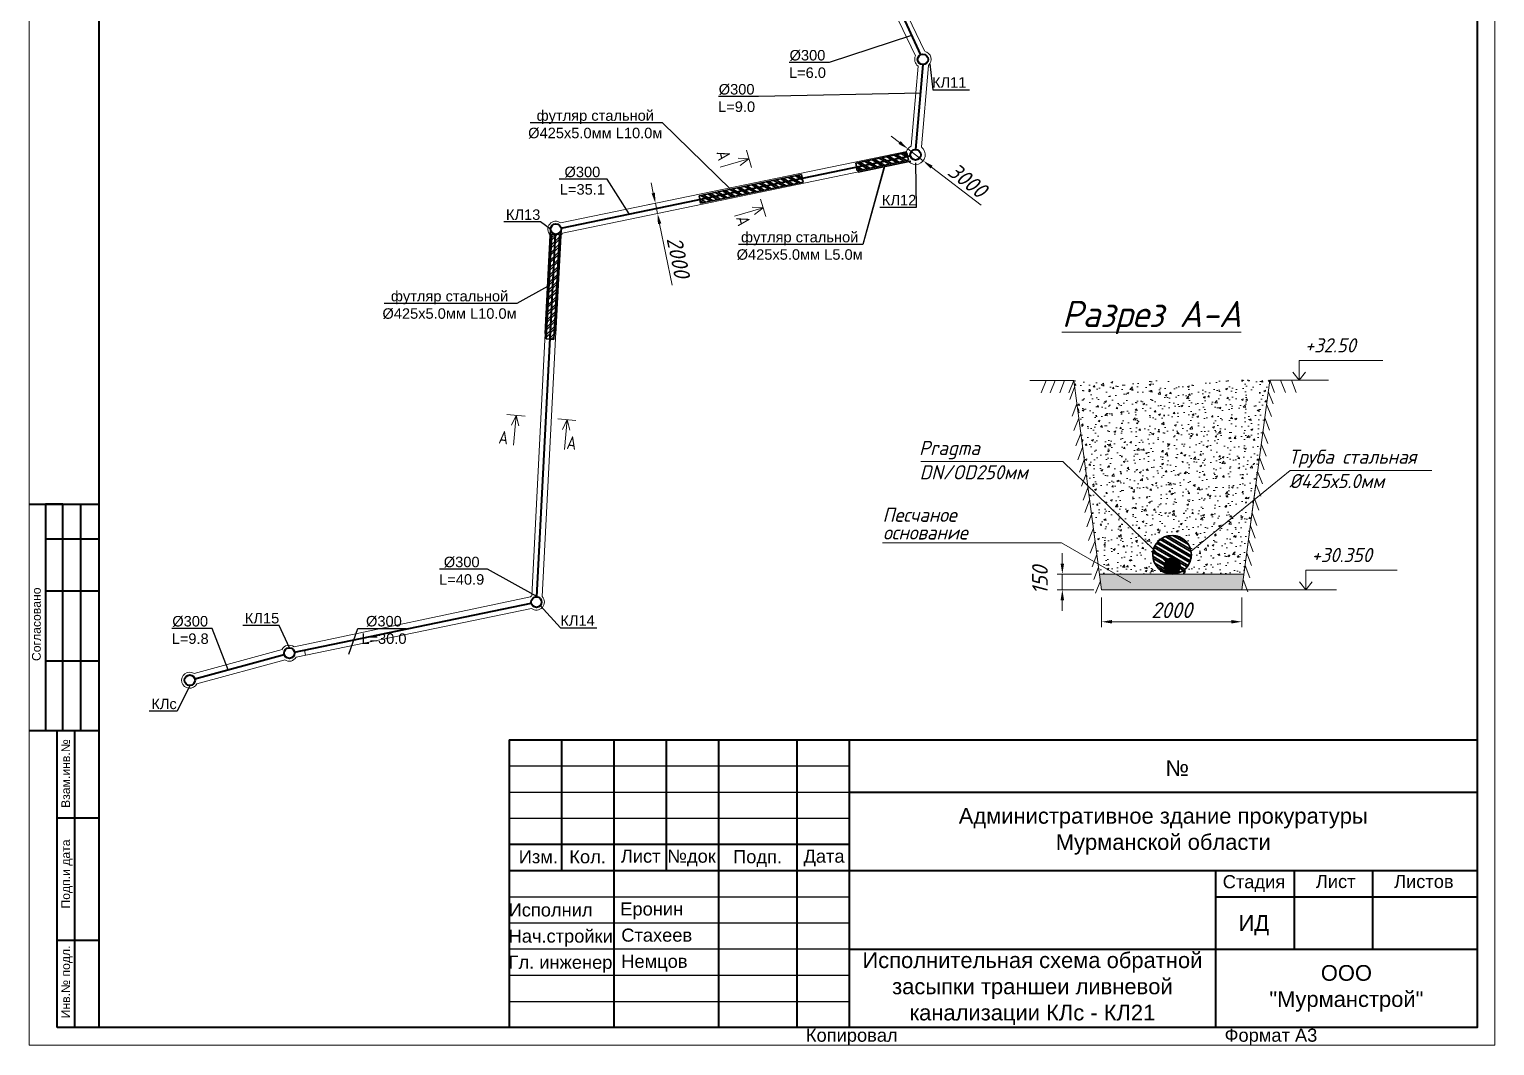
# Model space of a CAD drawing. Header units: millimetres. Extents: x 946 to 259010, y 548 to 42559.
# Drawn here: x 123486 to 151486, y 548 to 19959 of the extents above; entities that cross this region are included whole.
import ezdxf
from ezdxf import colors
from ezdxf.entities.mleader import LeaderData, LeaderLine
from ezdxf.math import Vec2, Vec3

# ---------------------------------------------------------------- set-up
doc = ezdxf.new("R2010")
doc.units = ezdxf.units.MM
doc.linetypes.add('2-Columns and grid$0$084_(М5) Неукрепленный откос', pattern=[0])
doc.layers.add('.', color=7, linetype='Continuous', lineweight=0, true_color=0xffffff)
for name, color, linetype, lineweight in [('00-рамка', 7, 'Continuous', 40), ('19-канальяК2', 54, 'Continuous', 40), ('Канализация К1', 14, 'Continuous', 40), ('РАЗМЕРЫ', 23, 'Continuous', 13), ('Размеры КР', 23, 'Continuous', 13)]:
    doc.layers.add(name, color=color, linetype=linetype, lineweight=lineweight)
doc.styles.add('2_0-Ариел', font='arial.ttf', dxfattribs={"height": 2})
doc.styles.add('2_5-Ариел', font='arial.ttf', dxfattribs={"height": 2.5})
doc.styles.add('3_0-Ариел', font='arial.ttf', dxfattribs={"height": 3})
doc.styles.add('GOST 2.304', font='CS_Gost2304.shx')
doc.styles.get("Standard").update_dxf_attribs({"font": 'arial.ttf'})
doc.styles.add('Ариель-2_5', font='arial.ttf')
doc.styles.add('ГОСТ', font='GOST Common Italic.ttf', dxfattribs={"height": 300})
doc.styles.add('ГП-ариель', font='arial.ttf')
doc.linetypes.add('Земля1', pattern='A,24,[3,ltsnew.shx,S=6,R=0,X=-6,Y=-6],3,[3,ltsnew.shx,S=6,R=0,X=-6,Y=-6],3,[3,ltsnew.shx,S=6,R=0,X=-6,Y=-6],0', length=30)
doc.linetypes.add('Земля2', pattern='A,24,[4,ltsnew.shx,S=6,R=0,X=-6,Y=0],3,[4,ltsnew.shx,S=6,R=0,X=-6,Y=0],3,[4,ltsnew.shx,S=6,R=0,X=-6,Y=0],0', length=30)
doc.linetypes.add('Каналья-К2', pattern='A,20,-4,["К2",Standard,S=2,R=0,X=-2,Y=-1],-2.3', length=26.3)
doc.dimstyles.new('М 50', dxfattribs={"dimscale": 0, "dimtxt": 300, "dimasz": 200, "dimexe": 100, "dimexo": 150, "dimgap": 70, "dimtad": 1, "dimdec": 0, "dimlfac": 0.5, "dimdsep": 46, "dimtxsty": 'ГОСТ', "dimcen": 100, "dimdle": 150, "dimclrd": 256, "dimclre": 256, "dimclrt": 256, "dimazin": 3, "dimtfac": 1, "dimtdec": 0, "dimtmove": 1, "dimatfit": 3, "dimfxl": 100, "dimtolj": 1, "dimlwd": -1, "dimlwe": -1, "dimarcsym": 0})
pattern_1 = [(50, (-570735.4, -524742.94), (364.36934, -31.87817), [38.1, -419.1]), (355, (-570735.4, -524742.94), (-70.48684, 382.11369), [30.48, -335.28117]), (100.451445, (-570705.02, -524745.6), (293.8825, 350.2355), [32.38002, -356.18049]), (46.1842, (-570735.4, -524641.34), (542.15808, -84.08466), [57.15, -628.65]), (96.63556, (-570690.2, -524648.35), (474.80827, 494.85225), [48.57005, -534.2712]), (351.18415, (-570735.4, -524641.34), (474.80827, 494.85225), [45.71993, -502.91946]), (21, (-570684.6, -524666.74), (303.22878, -204.5304), [38.1, -419.1]), (326, (-570684.6, -524666.74), (123.60406, 368.37593), [30.48, -335.28]), (71.451445, (-570659.32, -524683.8), (426.83284, 163.84554), [32.38002, -356.17988]), (37.5, (-570735.39, -524742.94), (6.177207, 169.110078), [0, -331.216, 0, -340.36, 0, -336.55]), (7.5, (-570735.39, -524742.94), (133.639325, 200.36115), [0, -194.056, 0, -323.596, 0, -128.27]), (327.5, (-570848.67, -524742.94), (271.18119, -11.457488), [0, -127, 0, -396.24, 0, -525.78]), (317.5, (-570899.47, -524742.94), (296.25836, 50.85298), [0, -165.1, 0, -263.144, 0, -373.38])]

# ---------------------------------------------------------------- blocks, each defined once
blk = doc.blocks.new('_None')
blk = doc.blocks.new('*D133')
at = {"layer": 'Defpoints', "color": 0, "transparency": 16777216}
for p in [(143974, 9256), (146654, 9256), (146654, 8644)]:
    blk.add_point(p, dxfattribs=at)
at = {"layer": 'Размеры КР', "transparency": 16777216}
for p, q in [((143974, 9106), (143974, 8544)), ((146654, 9106), (146654, 8544)), ((144174, 8644), (146454, 8644))]:
    blk.add_line(p, q, dxfattribs=at)
for points in [[(144174, 8678), (144174, 8611), (143974, 8644)], [(146454, 8678), (146454, 8611), (146654, 8644)]]:
    blk.add_solid(points, dxfattribs=at)
at = {"layer": 'Размеры КР', "lineweight": 13, "transparency": 16777216, "insert": (145314, 8864), "char_height": 300, "attachment_point": 5, "style": 'ГОСТ'}
blk.add_mtext('\\A1;2000', dxfattribs=at)
blk = doc.blocks.new('*D132')
at = {"layer": 'Defpoints', "color": 0, "transparency": 16777216}
for p in [(143224, 9556), (143934, 9556), (143974, 9256)]:
    blk.add_point(p, dxfattribs=at)
at = {"layer": 'Размеры КР', "transparency": 16777216}
for p, q in [((143224, 9756), (143224, 9956)), ((143784, 9556), (143124, 9556)), ((143224, 9256), (143224, 9556)), ((143824, 9256), (143124, 9256)), ((143224, 9056), (143224, 8856))]:
    blk.add_line(p, q, dxfattribs=at)
for points in [[(143191, 9756), (143258, 9756), (143224, 9556)], [(143191, 9056), (143258, 9056), (143224, 9256)]]:
    blk.add_solid(points, dxfattribs=at)
at = {"layer": 'Размеры КР', "lineweight": 13, "transparency": 16777216, "insert": (142797, 9438), "char_height": 300, "attachment_point": 5, "rotation": 90, "style": 'ГОСТ'}
blk.add_mtext('\\A1;150', dxfattribs=at)
blk = doc.blocks.new('*D18')
at = {"layer": 'Defpoints', "color": 0, "transparency": 16777216}
for p in [(135473, 16642), (135489, 16442), (135514, 16447)]:
    blk.add_point(p, dxfattribs=at)
at = {"layer": 'Размеры КР', "transparency": 16777216}
for p, q in [((135408, 16833), (135368, 17029)), ((135326, 16612), (135351, 16617)), ((135449, 16637), (135489, 16442)), ((135367, 16417), (135391, 16422)), ((135529, 16246), (135771, 15076))]:
    blk.add_line(p, q, dxfattribs=at)
for points in [[(135441, 16839), (135376, 16826), (135449, 16637)], [(135562, 16253), (135497, 16239), (135489, 16442)]]:
    blk.add_solid(points, dxfattribs=at)
at = {"layer": 'Размеры КР', "lineweight": 13, "transparency": 16777216, "insert": (135886, 15607), "char_height": 300, "attachment_point": 5, "rotation": 281.6545, "style": 'ГОСТ'}
blk.add_mtext('\\A1;2000', dxfattribs=at)
blk = doc.blocks.new('*D19')
at = {"layer": 'Defpoints', "color": 0, "transparency": 16777216}
for p in [(140272, 17676), (140566, 17450)]:
    blk.add_point(p, dxfattribs=at)
at = {"layer": 'Размеры КР', "transparency": 16777216}
for p, q in [((140114, 17798), (139955, 17920)), ((140272, 17676), (140566, 17450)), ((141672, 16600), (140725, 17328))]:
    blk.add_line(p, q, dxfattribs=at)
for points in [[(140134, 17824), (140093, 17771), (140272, 17676)], [(140745, 17354), (140705, 17301), (140566, 17450)]]:
    blk.add_solid(points, dxfattribs=at)
at = {"layer": 'Размеры КР', "lineweight": 13, "transparency": 16777216, "insert": (141412, 17077), "char_height": 300, "attachment_point": 5, "rotation": 322.4508, "style": 'ГОСТ'}
blk.add_mtext('\\A1;3000', dxfattribs=at)

msp = doc.modelspace()

# ---------------------------------------------------------------- hatches: boundary and pattern name
at = {"layer": '.', "linetype": 'Continuous', "lineweight": 15}
h = msp.add_hatch(dxfattribs=at)
h.set_pattern_fill('AR-CONC', color=0, scale=2)
h.set_pattern_definition(pattern_1)
h.paths.add_polyline_path([(143908.4, 9749.6), (143934.2, 9556.1), (144244.3, 9556.1)], flags=17)
h.paths.add_polyline_path([(144966.1, 10027.3), (143709.2, 11244.1), (143908.4, 9749.6), (144244.3, 9556.1), (145320.9, 9556.1, -0.4142136), (144951.8, 9925.3, -0.070088)])
h.paths.add_polyline_path([(147188.4, 13260.8), (143441.6, 13250.8), (143908.4, 9749.6), (144244.3, 9556.1), (145320.9, 9556.1), (146694.5, 9556.1)])
h.paths.add_polyline_path([(144951.8, 9925.3, -1), (145690.1, 9925.3, -1)])
h.paths.add_polyline_path([(145474.8, 9707, -1), (145174.8, 9707, -1)], flags=16)
h = msp.add_hatch(dxfattribs=at)
h.set_pattern_fill('AR-CONC', color=0, scale=2)
h.set_pattern_definition(pattern_1)
h.paths.add_polyline_path([(143709.2, 11244.1), (143908.4, 9749.6), (144244.3, 9556.1), (145320.9, 9556.1, -0.4987819), (144966.1, 10027.3)])
h = msp.add_hatch(dxfattribs=at)
h.set_pattern_fill('AR-SAND', color=0)
h.set_pattern_definition([(37.5, (-471426.46, -524742.94), (-1.6000313, 48.9413237), [0, -38.608, 0, -43.18, 0, -41.275]), (7.5, (-471426.46, -524742.94), (44.9523283, 71.68251), [0, -20.828, 0, -34.798, 0, -13.335]), (327.5, (-471457.7, -524742.94), (79.099237, 0.1437185), [0, -12.7, 0, -45.72, 0, -59.69]), (317.5, (-471457.7, -524742.94), (76.355645, 22.2929323), [0, -6.35, 0, -29.972, 0, -34.29])])
h.paths.add_polyline_path([(146694.5, 9556.1), (143934.2, 9556.1), (143974.2, 9256.1), (146653.2, 9256.1)])
at = {"layer": '19-канальяК2', "lineweight": 30, "ltscale": 1.5}
h = msp.add_hatch(dxfattribs=at)
h.set_pattern_fill('ANSI32', color=256, scale=10, angle=-75.25607)
h.set_pattern_definition([(329.743932, (-546219.77, 504777), (47.993185, 82.27525), []), (329.743932, (-546208.35, 504733.57), (47.993185, 82.27525), [])])
h.paths.add_polyline_path([(140282.5, 17459.5), (140254.4, 17603.9), (139280.2, 17401.2), (139306.4, 17256.3)])
h = msp.add_hatch(dxfattribs=at)
h.set_pattern_fill('ANSI32', color=256, scale=10, angle=-75.38748)
h.set_pattern_definition([(329.612524, (-548098.07, 505727.87), (48.181757, 82.164961), []), (329.612524, (-548086.74, 505684.42), (48.181757, 82.164961), [])])
h.paths.add_polyline_path([(138272.2, 17040.3), (138241.2, 17184.2), (136282.3, 16781.1), (136308.2, 16636.2)])
h = msp.add_hatch(dxfattribs=at)
h.set_pattern_fill('ANSI32', color=256, scale=10)
h.set_pattern_definition([(45, (-512423.58, -524842.17), (-67.351921, 67.351921), []), (45, (-512378.68, -524842.17), (-67.351921, 67.351921), [])])
h.paths.add_polyline_path([(133615, 16040.3), (133467.9, 16046.6), (133363.8, 14049.3), (133510.6, 14037.8)])
h = msp.add_hatch(dxfattribs=at)
h.set_pattern_fill('ANSI32', color=256, scale=10, angle=-75.38748)
h.set_pattern_definition([(329.612524, (-512416.79, -524742.94), (48.181757, 82.164961), []), (329.612524, (-512405.46, -524786.39), (48.181757, 82.164961), [])])
h.paths.add_polyline_path([(144966.1, 10027.3), (145204.4, 9796.6, -0.7222631), (145474.8, 9707, -0.410665), (145327.5, 9556.2, 0.4090081), (145690.1, 9925.3, 0.8690052)])
h.paths.add_polyline_path([(144966.1, 10027.3, 0.070088), (144951.8, 9925.3, 0.4187388), (145327.5, 9557.1, -0.4194382), (145174.8, 9707, -0.1612628), (145204.4, 9796.6)])
at = {"layer": '19-канальяК2', "lineweight": 30}
h = msp.add_hatch(color=256, dxfattribs=at)
h.dxf.hatch_style = 1
h.paths.add_polyline_path([(145474.8, 9707, 1), (145174.8, 9707, 1)])

# ---------------------------------------------------------------- linework, layer by layer
at = {"color": 250, "linetype": 'Continuous', "lineweight": 5, "ltscale": 10}
for p, q in [((147750.4, 13260.8), (147750.4, 13633.2)), ((149346.2, 13633.2), (147750.4, 13633.2)), ((147750.4, 13260.8), (147750.4, 13633.2)), ((147628, 13410.4), (147750.4, 13260.8)), ((147872.9, 13410.4), (147750.4, 13260.8)), ((147876.6, 9256.1), (147876.6, 9628.6)), ((149622.4, 9628.6), (147876.6, 9628.6)), ((147876.6, 9256.1), (147876.6, 9628.6)), ((143974.2, 9256.1), (148465.1, 9256.1)), ((147754.1, 9405.7), (147876.6, 9256.1)), ((147999, 9405.7), (147876.6, 9256.1))]:
    msp.add_line(p, q, dxfattribs=at)
at = {"color": 250, "linetype": 'Земля2', "lineweight": 5, "ltscale": 0.2}
msp.add_line((143704.2, 11281.1), (143974.2, 9256.1), dxfattribs=at)
at = {"color": 250, "linetype": 'Земля1', "lineweight": 5, "ltscale": 0.2}
for p, q in [((146654.5, 9256.1), (146924.5, 11281.1)), ((143974.2, 9256.1), (145493.4, 9256.1)), ((143974.2, 9256.1), (145493.4, 9256.1))]:
    msp.add_line(p, q, dxfattribs=at)
at = {"layer": '00-рамка', "lineweight": 40}
for p, q in [((123485.7, 10892.3), (124819, 10892.3)), ((123795.5, 10892.3), (123795.5, 6559)), ((124128.8, 10892.3), (123795.5, 10892.3)), ((124128.8, 6559), (124128.8, 10892.3)), ((124462.2, 10892.3), (124462.2, 6559)), ((123795.5, 10225.7), (124819, 10225.7)), ((124819, 9225.7), (123795.5, 9225.7)), ((124819, 7892.3), (123795.5, 7892.3)), ((124019, 6559), (123485.7, 6559)), ((124819, 6559), (124019, 6559)), ((124019, 892.3), (124019, 6559)), ((124352.4, 892.3), (124352.4, 6559)), ((132652.4, 6392.3), (132652.4, 892.3)), ((132652.4, 6392.3), (151152.4, 6392.3)), ((133652.4, 6392.3), (133652.4, 3892.3)), ((134652.4, 6392.3), (134652.4, 892.3)), ((135652.4, 6392.3), (135652.4, 3892.3)), ((136652.4, 6392.3), (136652.4, 892.3)), ((138152.4, 6392.3), (138152.4, 892.3)), ((139152.4, 6392.3), (139152.4, 892.3)), ((139152.4, 5392.3), (151152.4, 5392.3)), ((124819, 4892.3), (124019, 4892.3)), ((139152.4, 4392.3), (132652.4, 4392.3)), ((132652.4, 3892.3), (139152.4, 3892.3)), ((139152.4, 3892.3), (151152.4, 3892.3)), ((146152.4, 3892.3), (146152.4, 892.3)), ((147652.4, 3892.3), (147652.4, 2392.3)), ((149152.4, 3892.3), (149152.4, 2392.3)), ((146152.4, 3392.3), (151152.4, 3392.3)), ((124819, 2559), (124019, 2559)), ((139152.4, 2392.3), (151152.4, 2392.3)), ((124819, 892.3), (124019, 892.3))]:
    msp.add_line(p, q, dxfattribs=at)
at = {"layer": '00-рамка', "lineweight": 25}
for p, q in [((132652.4, 5892.3), (139152.4, 5892.3)), ((132652.4, 5392.3), (139152.4, 5392.3)), ((132652.4, 4892.3), (139152.4, 4892.3)), ((132652.4, 3392.3), (139152.4, 3392.3)), ((132652.4, 2892.3), (139152.4, 2892.3)), ((132652.4, 2892.3), (136652.4, 2892.3)), ((139152.4, 2392.3), (132652.4, 2392.3)), ((132652.4, 1892.3), (139152.4, 1892.3)), ((132652.4, 1392.3), (139152.4, 1392.3))]:
    msp.add_line(p, q, dxfattribs=at)
at = {"layer": '00-рамка', "lineweight": 15}
msp.add_lwpolyline([(123485.7, 40159), (151485.7, 40159), (151485.7, 559), (123485.7, 559)], close=True, dxfattribs=at)
at = {"layer": '00-рамка', "lineweight": 40}
msp.add_lwpolyline([(124819, 39825.7), (151152.4, 39825.7), (151152.4, 892.3), (124819, 892.3)], close=True, dxfattribs=at)
at = {"layer": '19-канальяК2', "linetype": 'Каналья-К2', "ltscale": 1.5}
for p, q in [((140099.8, 20370.6), (140516.4, 19475)), ((140427.8, 17662.5), (140567, 19285.3)), ((133644.6, 16163.6), (140321.3, 17542.6)), ((133180.4, 9119.7), (133541.5, 16043.5)), ((128552.2, 8065.5), (133077.3, 8999.6)), ((126649, 7554.8), (128357.8, 8019.1))]:
    msp.add_line(p, q, dxfattribs=at)
at = {"layer": '19-канальяК2', "lineweight": 30}
for p, q in [((139306.4, 17256.3), (139276.4, 17400.4)), ((140282.5, 17459.5), (140252.5, 17603.6))]:
    msp.add_line(p, q, dxfattribs=at)
at = {"layer": '19-канальяК2', "lineweight": 30, "ltscale": 1.5}
for p, q in [((139280.2, 17401.2), (140254.4, 17603.9)), ((139306.4, 17256.3), (140282.5, 17459.5)), ((136282.3, 16781.1), (138241.2, 17184.2)), ((138241.2, 17184.2), (138272.2, 17040.3)), ((136308.2, 16636.2), (138272.2, 17040.3)), ((136282.3, 16781.1), (136308.2, 16636.2)), ((133342.7, 14151.3), (133446.8, 16148.5)), ((133363.8, 14049.3), (133467.9, 16046.6)), ((133467.9, 16046.6), (133615, 16040.3)), ((133510.6, 14037.8), (133615, 16040.3)), ((133542.1, 14135.6), (133646.5, 16138.1)), ((133363.8, 14049.3), (133510.6, 14037.8))]:
    msp.add_line(p, q, dxfattribs=at)
at = {"layer": '19-канальяК2', "linetype": 'Каналья-К2', "lineweight": 30, "ltscale": 1.5}
msp.add_line((139320.2, 17232.1), (140327.2, 17439.9), dxfattribs=at)
at = {"layer": '19-канальяК2', "linetype": 'Continuous'}
for centre in [(140560.1, 19385.1), (140419.2, 17562.9), (133546.7, 16143.3), (133175.2, 9019.8), (128454.3, 8045.3), (126552.5, 7528.6)]:
    msp.add_circle(centre, 100, dxfattribs=at)
at = {"layer": '19-канальяК2', "lineweight": 30, "ltscale": 1.5}
msp.add_circle((145320.9, 9925.3), 369.1, dxfattribs=at)
at = {"layer": '19-канальяК2', "lineweight": 30}
msp.add_circle((145324.8, 9707), 150, dxfattribs=at)
at = {"layer": 'Канализация К1', "color": 18, "linetype": 'Continuous', "lineweight": 15, "true_color": 0x000000}
for p, q in [((137186.4, 17653.1), (137283.4, 17318.1)), ((136687, 17324.6), (137235.6, 17483.4)), ((137235.6, 17483.4), (137027.7, 17496.8)), ((137235.6, 17483.4), (137067, 17361)), ((136960.2, 16388.8), (137508.8, 16547.6)), ((137508.8, 16547.6), (137300.9, 16561)), ((137508.8, 16547.6), (137340.2, 16425.2)), ((137459.7, 16717.3), (137556.6, 16382.3)), ((132612.4, 12602.1), (132959.8, 12571.8)), ((132788.4, 12586.8), (132700.9, 12397.7)), ((132738.8, 12017.9), (132788.4, 12586.8)), ((132788.4, 12586.8), (132841.8, 12385.4)), ((133583.8, 12519.7), (133931.2, 12489.4)), ((133759.8, 12504.3), (133672.3, 12315.3)), ((133710.2, 11935.4), (133759.8, 12504.3)), ((133759.8, 12504.3), (133813.2, 12303))]:
    msp.add_line(p, q, dxfattribs=at)
at = {"layer": 'Канализация К1', "color": 0, "linetype": 'Continuous', "lineweight": 15}
for p, q in [((128761.9, 8006.8), (128741.6, 8104.7)), ((126751.5, 7582.7), (126751.5, 7582.7))]:
    msp.add_line(p, q, dxfattribs=at)
at = {"layer": 'Размеры КР', "color": 0, "linetype": '2-Columns and grid$0$084_(М5) Неукрепленный откос', "lineweight": 13, "ltscale": 100}
for p, q in [((140417.6, 19451.9), (140008.5, 20302.8)), ((140196.6, 20370.6), (140593.1, 19546.1)), ((140333.6, 17727.5), (140467.1, 19258.1)), ((140668.1, 19270.6), (140532.2, 17712.1)), ((133636.8, 16263.2), (140244.7, 17625.7)), ((140287.9, 17431.8), (133676.4, 16068.1)), ((133084.8, 9142.4), (133440.8, 16033)), ((133640.7, 16025.8), (133283.4, 9127)), ((128544.5, 8165.2), (133062.9, 9122.6)), ((133080.7, 8900.5), (128584.1, 7970)), ((126634.2, 7654.4), (128320.2, 8112.5)), ((128372.6, 7919.5), (126686.6, 7461.4))]:
    msp.add_line(p, q, dxfattribs=at)
at = {"layer": 'Размеры КР', "color": 250, "linetype": 'Земля2', "lineweight": 13, "ltscale": 0.1}
for p, q in [((143441.6, 13250.8), (142602.4, 13250.8)), ((143960.9, 9356.2), (143441.6, 13250.9))]:
    msp.add_line(p, q, dxfattribs=at)
at = {"layer": 'Размеры КР', "color": 250, "lineweight": 13}
for p, q in [((142912.8, 13250.8), (142821.6, 13015.5)), ((143085.5, 13250.8), (142994.3, 13015.5)), ((143265.1, 13250.8), (143173.8, 13015.5)), ((143441.6, 13250.8), (143350.4, 13015.5)), ((146667.8, 9356.2), (147188.4, 13260.8)), ((147279.6, 13025.5), (147188.4, 13260.8)), ((147279.6, 13025.5), (147188.4, 13260.8)), ((147485.7, 13025.5), (147394.5, 13260.8)), ((147694.7, 13025.5), (147603.5, 13260.8)), ((143458.8, 13121.8), (143367.6, 12886.4)), ((147250.2, 12805), (147159, 13040.4)), ((143500.7, 12807.9), (143409.5, 12572.5)), ((147218.2, 12564.9), (147127, 12800.2)), ((143537.5, 12531.9), (143446.3, 12296.5)), ((147183.1, 12301.7), (147091.9, 12537.1)), ((143576.6, 12238.7), (143485.3, 12003.3)), ((147117.5, 11809.8), (147026.3, 12045.2)), ((147149.6, 12049.9), (147058.3, 12285.3)), ((143611.7, 11975.5), (143520.4, 11740.1)), ((147082.4, 11546.6), (146991.2, 11782)), ((143643.7, 11735.3), (143552.5, 11499.9)), ((147047.1, 11281.8), (146955.9, 11517.1)), ((147579.9, 11536.1), (150287, 11536.1)), ((143679.3, 11468.5), (143588, 11233.1)), ((143714.4, 11205.3), (143623.1, 10969.9)), ((147015.1, 11041.6), (146923.9, 11277)), ((143746.4, 10965.1), (143655.2, 10729.7)), ((146980, 10778.4), (146888.8, 11013.8)), ((143782.4, 10695), (143691.2, 10459.6)), ((146940.6, 10482.8), (146849.4, 10718.2)), ((143817.5, 10431.8), (143726.3, 10196.4)), ((146908.6, 10242.6), (146817.4, 10478)), ((143849.5, 10191.6), (143758.3, 9956.2)), ((146873.5, 9979.4), (146782.3, 10214.8)), ((143884.6, 9928.4), (143793.4, 9693)), ((146839, 9720.9), (146747.8, 9956.2)), ((143916.6, 9688.2), (143825.4, 9452.9)), ((143934.2, 9556.1), (146694.5, 9556.1)), ((146807, 9480.7), (146715.8, 9716.1)), ((143951.7, 9425.1), (143860.5, 9189.7)), ((146771.9, 9217.5), (146680.7, 9452.9)), ((146771.9, 9217.5), (146680.7, 9452.9))]:
    msp.add_line(p, q, dxfattribs=at)
at = {"layer": 'Размеры КР', "color": 1, "lineweight": 13}
msp.add_line((143441.6, 13250.9), (143441.6, 13250.9), dxfattribs=at)
at = {"layer": 'Размеры КР', "color": 250, "linetype": 'Земля1', "lineweight": 13, "ltscale": 100}
msp.add_line((148312.5, 13260.8), (147188.4, 13260.8), dxfattribs=at)
at = {"layer": 'Размеры КР', "color": 0, "linetype": '2-Columns and grid$0$084_(М5) Неукрепленный откос', "lineweight": 13, "ltscale": 100}
for points in [[(140467.1, 19258.1, -0.358518), (140417.6, 19451.9)], [(140596.9, 19538.1, -0.5957803), (140668.1, 19270.6, -0.5957803)], [(140244.7, 17625.7, -0.1886201), (140333.6, 17727.5)], [(140244.7, 17625.7, -0.1886201), (140333.6, 17727.5)], [(140532, 17710.2, -1.0686589), (140287.9, 17431.8, -1.0686589)], [(133440.8, 16033, -0.9488292), (133636.8, 16263.2)], [(133676.4, 16068.1, -0.0922264), (133640.7, 16025.8, -0.0922264)], [(133676.4, 16068.1, -0.0922264), (133640.7, 16025.8, -0.0922264)], [(133062.9, 9122.6, -0.0485005), (133084.8, 9142.4)], [(133283.4, 9127, -0.9416758), (133080.7, 8900.5, -0.9416758)], [(128312, 8110.2, -0.4780286), (128544.2, 8165.1)], [(128584.6, 7970.1, -0.4418775), (128364.2, 7917.2, -0.4418775)], [(126686.6, 7461.4, -2.6933544), (126634.2, 7654.4)]]:
    msp.add_lwpolyline(points, format="xyb", dxfattribs=at)
at = {"layer": 'Размеры КР', "color": 250, "lineweight": 13}
for points in [[(140519.5, 11704.1), (143234, 11704.1), (145204.4, 9796.6)], [(147579.9, 11536.1), (147579.9, 11536.1), (145683.4, 9994.8)], [(139787.2, 10151.5), (143210.8, 10151.5), (144534.4, 9389)]]:
    msp.add_lwpolyline(points, dxfattribs=at)

# ---------------------------------------------------------------- texts
at = {"layer": '00-рамка', "style": 'Ариель-2_5'}
for s, height, p in [('Согласовано', 166.667, (123704.3, 7894.2)), ('Взам.инв.№', 166.67, (124263.7, 5088.6)), ('Подп.и дата', 166.667, (124263.7, 3167.3)), ('Инв.№ подл.', 166.667, (124263.7, 1070.2))]:
    msp.add_text(s, height=height, rotation=90, dxfattribs=at).set_placement(p)
at = {"layer": '00-рамка', "style": '2_5-Ариел'}
for s, height, p in [('№', 300, (145194.8, 5700.2)), ('Изм.', 250, (132838.3, 4031.6)), ('Кол.', 250, (133803.9, 4031.4)), ('Лист', 250, (134787.6, 4042.8)), ('№док', 250, (135677, 4042.8)), ('Подп.', 250, (136933.2, 4032.4)), ('Дата', 250, (138279, 4042.8)), ('Стадия', 250, (146288.5, 3554.6)), ('Лист', 250, (148067.7, 3558.9)), ('Листов', 250, (149562.7, 3558.9)), ('Исполнил', 250, (132644.2, 3016.1)), ('Еронин', 250, (134777.4, 3034.4)), ('ИД', 300, (146591.8, 2741.4)), ('Нач.стройки', 250, (132643.7, 2516.1)), ('Стахеев', 250, (134796.7, 2534.4)), ('Гл. инженер', 250, (132643.7, 2016.1)), ('Немцов', 250, (134796.7, 2034.4)), ('Копировал', 250, (138324.5, 623.4)), ('Формат А3', 250, (146324.5, 623.4))]:
    msp.add_text(s, height=height, dxfattribs=at).set_placement(p)
at = {"layer": '00-рамка', "char_height": 300, "attachment_point": 5}
for s, insert, width, style in [('Административное здание прокуратуры\\PМурманской области', (145152.4, 4642.3), 12000, '3_0-Ариел'), ('Исполнительная схема обратной засыпки траншеи ливневой канализации КЛc - КЛ21', (142652.4, 1637), 7000, 'ГП-ариель'), ('ООО\\P"Мурманстрой"', (148652.4, 1642.3), 5000, 'ГП-ариель')]:
    msp.add_mtext(s, dxfattribs=dict(at, insert=insert, width=width, style=style))
at = {"layer": 'Канализация К1', "color": 18, "linetype": 'Continuous', "lineweight": 15, "true_color": 0x000000, "char_height": 250, "attachment_point": 1, "style": 'GOST 2.304'}
for insert, rotation in [((136853.8, 17670.9), 283.61094), ((137228.4, 16420.1), 283.61094), ((132475.9, 12298.3), 352.48117), ((133777.6, 12196.8), 352.48117)]:
    msp.add_mtext_dynamic_manual_height_columns('A', width=372.408, gutter_width=12.5, heights=[0], dxfattribs=dict(at, insert=insert, rotation=rotation))
at = {"layer": 'РАЗМЕРЫ', "lineweight": 13, "style": 'ГОСТ'}
for s, p in [('+32.50', (147860.4, 13788.9)), ('Pragma', (140487.9, 11829.3)), ('Труба стальная', (147548.3, 11661.3)), ('DN/OD250мм', (140497.6, 11364.5)), ('%%C425х5.0мм', (147558, 11196.5)), ('Песчаное', (139789, 10552.5)), ('основание', (139798.7, 10215)), ('+30.350', (147986.6, 9784.2))]:
    msp.add_text(s, height=270, dxfattribs=at).set_placement(p)
at = {"layer": 'Размеры КР', "color": 250, "lineweight": 20, "style": 'ГОСТ'}
msp.add_text('%%UРазрез А-А', height=500, dxfattribs=at).set_placement((143216.4, 14272.2))

# ---------------------------------------------------------------- dimensions: what is measured, and where the dimension line sits
at = {"layer": 'Размеры КР', "color": 250, "lineweight": 13}
dim = msp.add_diameter_dim_2p(p1=(140272.1, 17675.9), p2=(140566.3, 17449.8), text='3000', dimstyle='М 50', override={"dimscale": 1, "dimtmove": 0}, dxfattribs=at)
dim.commit()
dim.dimension.update_dxf_attribs({"geometry": '*D19', "text_midpoint": (141411.9, 17077.3)})
dim = msp.add_aligned_dim(p1=(135473.4, 16641.9), p2=(135513.6, 16447), distance=-25.1, text='2000', dimstyle='М 50', override={"dimscale": 1, "dimtmove": 0}, dxfattribs=at)
dim.commit()
dim.dimension.update_dxf_attribs({"geometry": '*D18', "text_midpoint": (135885.7, 15607.5)})
at = {"layer": 'Размеры КР', "color": 1, "lineweight": 13}
dim = msp.add_linear_dim(base=(143224.4, 9556.1), p1=(143974.2, 9256.1), p2=(143934.2, 9556.1), angle=90, dimstyle='М 50', override={"dimscale": 1, "dimtad": 3, "dimtmove": 2}, dxfattribs=at)
dim.commit()
dim.dimension.update_dxf_attribs({"geometry": '*D132', "text_midpoint": (142797.3, 9438.4), "dimtype": 160, "text_rotation": 90})
dim = msp.add_linear_dim(base=(146654.5, 8644.4), p1=(143974.2, 9256.1), p2=(146654.5, 9256.1), text='2000', dimstyle='М 50', override={"dimscale": 1}, dxfattribs=at)
dim.commit()
dim.dimension.update_dxf_attribs({"geometry": '*D133', "text_midpoint": (145314.3, 8864.4)})

# ---------------------------------------------------------------- leaders
at = {"layer": '19-канальяК2', "lineweight": 30}
ml = msp.add_multileader_mtext('Standard', dxfattribs=at)
ml.set_content('%%C300\\PL=6.0', color=256, style='2_0-Ариел')
ml.set_leader_properties()
ml.set_arrow_properties(name='NONE')
ml.build(insert=Vec2(0, 0))
ml.multileader.update_dxf_attribs({"text_left_attachment_type": 6, "text_right_attachment_type": 6, "dogleg_length": 0.36, "arrow_head_size": 18})
ctx = ml.context
ctx.base_point, ctx.char_height, ctx.arrow_head_size, ctx.landing_gap_size, ctx.plane_origin = Vec3(138009, 19324.7), 200, 18, 9, Vec3(138063.9, 20888.2)
ctx.left_attachment, ctx.right_attachment, ctx.text_align_type = 6, 6, 1
notes = []
notes.append((ctx, [(0, (1, 1, 0), (138772.1, 19324.7), (-1, 0), 72, [(0, [(140339.8, 19838.3)], 0, [])])]))
ctx.mtext.insert, ctx.mtext.alignment, ctx.mtext.flow_direction = Vec3(138354.5, 19564.7), 2, 5
ml = msp.add_multileader_mtext('Standard', dxfattribs=at)
ml.set_content('КЛ11', color=256, style='2_0-Ариел')
ml.set_leader_properties()
ml.set_arrow_properties(name='NONE')
ml.build(insert=Vec2(0, 0))
ml.multileader.update_dxf_attribs({"text_left_attachment_type": 6, "text_right_attachment_type": 6, "dogleg_length": 0, "arrow_head_size": 100})
ctx = ml.context
ctx.base_point, ctx.char_height, ctx.arrow_head_size, ctx.landing_gap_size, ctx.plane_origin = Vec3(140752.1, 18805.5), 200, 100, 18, Vec3(153852.1, 31553.9)
ctx.left_attachment, ctx.right_attachment, ctx.text_align_type = 6, 6, 1
notes.append((ctx, [(0, (1, 1, 0), (140752.1, 18805.5), (1, 0), 0, [(0, [(140690.8, 19297.5)], 0, [])])]))
ctx.mtext.insert, ctx.mtext.alignment, ctx.mtext.flow_direction = Vec3(141062, 19045.5), 2, 5
ml = msp.add_multileader_mtext('Standard', dxfattribs=at)
ml.set_content('%%C300\\PL=9.0', color=256, style='2_0-Ариел')
ml.set_leader_properties()
ml.set_arrow_properties(name='NONE')
ml.build(insert=Vec2(0, 0))
ml.multileader.update_dxf_attribs({"text_left_attachment_type": 6, "text_right_attachment_type": 6, "dogleg_length": 0.36, "arrow_head_size": 18})
ctx = ml.context
ctx.base_point, ctx.char_height, ctx.arrow_head_size, ctx.landing_gap_size, ctx.plane_origin = Vec3(136655.1, 18674.4), 200, 18, 9, Vec3(136710, 20237.9)
ctx.left_attachment, ctx.right_attachment, ctx.text_align_type = 6, 6, 1
notes.append((ctx, [(0, (1, 1, 0), (137418.2, 18674.4), (-1, 0), 72, [(0, [(140519.1, 18737.1)], 0, [])])]))
ctx.mtext.insert, ctx.mtext.alignment, ctx.mtext.flow_direction = Vec3(137000.6, 18914.4), 2, 5
ml = msp.add_multileader_mtext('Standard', dxfattribs=at)
ml.set_content('футляр стальной\\P%%C425х5.0мм L10.0м', color=256, style='2_0-Ариел')
ml.set_leader_properties()
ml.set_arrow_properties(name='NONE')
ml.build(insert=Vec2(0, 0))
ml.multileader.update_dxf_attribs({"text_left_attachment_type": 6, "text_right_attachment_type": 6, "dogleg_length": 0, "arrow_head_size": 100})
ctx = ml.context
ctx.base_point, ctx.char_height, ctx.arrow_head_size, ctx.landing_gap_size, ctx.plane_origin = Vec3(133015.1, 18172.8), 200, 100, 18, Vec3(149077.9, 30647.2)
ctx.left_attachment, ctx.right_attachment, ctx.text_align_type = 6, 6, 1
notes.append((ctx, [(1, (1, 1, 0), (135585.4, 18172.8), (-1, 0), 0, [(0, [(136882, 16904.5)], 0, [])])]))
ctx.mtext.insert, ctx.mtext.alignment, ctx.mtext.flow_direction = Vec3(134300.3, 18412.8), 2, 5
ml = msp.add_multileader_mtext('Standard', dxfattribs=at)
ml.set_content('футляр стальной\\P%%C425х5.0мм L5.0м', color=256, style='2_0-Ариел')
ml.set_leader_properties()
ml.set_arrow_properties(name='NONE')
ml.build(insert=Vec2(0, 0))
ml.multileader.update_dxf_attribs({"text_left_attachment_type": 6, "text_right_attachment_type": 6, "dogleg_length": 0, "arrow_head_size": 100})
ctx = ml.context
ctx.base_point, ctx.char_height, ctx.arrow_head_size, ctx.landing_gap_size, ctx.plane_origin = Vec3(136998.4, 15851.7), 200, 100, 18, Vec3(152905.7, 28326.1)
ctx.left_attachment, ctx.right_attachment, ctx.text_align_type = 6, 6, 1
notes.append((ctx, [(1, (1, 1, 0), (139413.3, 15851.7), (-1, 0), 0, [(0, [(139825.2, 17364.2)], 0, [])])]))
ctx.mtext.insert, ctx.mtext.alignment, ctx.mtext.flow_direction = Vec3(138205.8, 16091.7), 2, 5
ml = msp.add_multileader_mtext('Standard', dxfattribs=at)
ml.set_content('КЛ12', color=256, style='2_0-Ариел')
ml.set_leader_properties()
ml.set_arrow_properties(name='NONE')
ml.build(insert=Vec2(0, 0))
ml.multileader.update_dxf_attribs({"text_left_attachment_type": 6, "text_right_attachment_type": 6, "dogleg_length": 0, "arrow_head_size": 100})
ctx = ml.context
ctx.base_point, ctx.char_height, ctx.arrow_head_size, ctx.landing_gap_size, ctx.plane_origin = Vec3(139777.6, 16557.8), 200, 100, 18, Vec3(154911.6, 30181.2)
ctx.left_attachment, ctx.right_attachment, ctx.text_align_type = 6, 6, 1
notes.append((ctx, [(1, (1, 1, 0), (140433.8, 16557.8), (-1, 0), 0, [(0, [(140416.5, 17410.4)], 0, [])])]))
ctx.mtext.insert, ctx.mtext.alignment, ctx.mtext.flow_direction = Vec3(140105.7, 16797.8), 2, 5
ml = msp.add_multileader_mtext('Standard', dxfattribs=at)
ml.set_content('%%C300\\PL=35.1', color=256, style='2_0-Ариел')
ml.set_leader_properties()
ml.set_arrow_properties(name='NONE')
ml.build(insert=Vec2(0, 0))
ml.multileader.update_dxf_attribs({"text_left_attachment_type": 6, "text_right_attachment_type": 6, "dogleg_length": 0.36, "arrow_head_size": 18})
ctx = ml.context
ctx.base_point, ctx.char_height, ctx.arrow_head_size, ctx.landing_gap_size, ctx.plane_origin = Vec3(133649.4, 17095.7), 200, 18, 9, Vec3(133821.8, 18659.2)
ctx.left_attachment, ctx.right_attachment, ctx.text_align_type = 6, 6, 1
notes.append((ctx, [(0, (1, 1, 0), (134530, 17095.7), (-1, 0), 72, [(0, [(134950.6, 16432.9)], 0, [])])]))
ctx.mtext.insert, ctx.mtext.alignment, ctx.mtext.flow_direction = Vec3(134053.7, 17335.7), 2, 5
ml = msp.add_multileader_mtext('Standard', dxfattribs=at)
ml.set_content('футляр стальной\\P%%C425х5.0мм L5.0м', color=256, style='2_0-Ариел')
ml.set_leader_properties()
ml.set_arrow_properties(name='NONE')
ml.build(insert=Vec2(0, 0))
ml.multileader.update_dxf_attribs({"text_left_attachment_type": 6, "text_right_attachment_type": 6, "dogleg_length": 0, "arrow_head_size": 100})
ctx = ml.context
ctx.base_point, ctx.char_height, ctx.arrow_head_size, ctx.landing_gap_size, ctx.plane_origin = Vec3(136998.4, 15851.7), 200, 100, 18, Vec3(152905.7, 28326.1)
ctx.left_attachment, ctx.right_attachment, ctx.text_align_type = 6, 6, 1
notes.append((ctx, [(1, (1, 1, 0), (139413.3, 15851.7), (-1, 0), 0, [(0, [(139823.7, 17336)], 0, [])])]))
ctx.mtext.insert, ctx.mtext.alignment, ctx.mtext.flow_direction = Vec3(138205.8, 16091.7), 2, 5
ml = msp.add_multileader_mtext('Standard', dxfattribs=at)
ml.set_content('КЛ13', color=256, style='2_0-Ариел')
ml.set_leader_properties()
ml.set_arrow_properties(name='NONE')
ml.build(insert=Vec2(0, 0))
ml.multileader.update_dxf_attribs({"text_left_attachment_type": 6, "text_right_attachment_type": 6, "dogleg_length": 0, "arrow_head_size": 100})
ctx = ml.context
ctx.base_point, ctx.char_height, ctx.arrow_head_size, ctx.landing_gap_size, ctx.plane_origin = Vec3(132592.7, 16279.6), 200, 100, 18, Vec3(146743.4, 28754)
ctx.left_attachment, ctx.right_attachment, ctx.text_align_type = 6, 6, 1
notes.append((ctx, [(1, (1, 1, 0), (133250.9, 16279.6), (-1, 0), 0, [(0, [(133446.7, 16143.3)], 0, [])])]))
ctx.mtext.insert, ctx.mtext.alignment, ctx.mtext.flow_direction = Vec3(132921.8, 16519.6), 2, 5
ml = msp.add_multileader_mtext('Standard', dxfattribs=at)
ml.set_content('футляр стальной\\P%%C425х5.0мм L10.0м', color=256, style='2_0-Ариел')
ml.set_leader_properties()
ml.set_arrow_properties(name='NONE')
ml.build(insert=Vec2(0, 0))
ml.multileader.update_dxf_attribs({"text_left_attachment_type": 6, "text_right_attachment_type": 6, "dogleg_length": 0, "arrow_head_size": 100})
ctx = ml.context
ctx.base_point, ctx.char_height, ctx.arrow_head_size, ctx.landing_gap_size, ctx.plane_origin = Vec3(130230.4, 14724.6), 200, 100, 18, Vec3(146293.1, 27199.1)
ctx.left_attachment, ctx.right_attachment, ctx.text_align_type = 6, 6, 1
notes.append((ctx, [(1, (1, 1, 0), (132800.7, 14724.6), (-1, 0), 0, [(0, [(133388, 15050.7)], 0, [])])]))
ctx.mtext.insert, ctx.mtext.alignment, ctx.mtext.flow_direction = Vec3(131515.5, 14964.6), 2, 5
ml = msp.add_multileader_mtext('Standard', dxfattribs=at)
ml.set_content('футляр стальной\\P%%C425х5.0мм L10.0м', color=256, style='2_0-Ариел')
ml.set_leader_properties()
ml.set_arrow_properties(name='NONE')
ml.build(insert=Vec2(0, 0))
ml.multileader.update_dxf_attribs({"text_left_attachment_type": 6, "text_right_attachment_type": 6, "dogleg_length": 0, "arrow_head_size": 100})
ctx = ml.context
ctx.base_point, ctx.char_height, ctx.arrow_head_size, ctx.landing_gap_size, ctx.plane_origin = Vec3(130230.4, 14724.6), 200, 100, 18, Vec3(146293.1, 27199.1)
ctx.left_attachment, ctx.right_attachment, ctx.text_align_type = 6, 6, 1
notes.append((ctx, [(1, (1, 1, 0), (132800.7, 14724.6), (-1, 0), 0, [(0, [(133388, 15050.7)], 0, [])])]))
ctx.mtext.insert, ctx.mtext.alignment, ctx.mtext.flow_direction = Vec3(131515.5, 14964.6), 2, 5
ml = msp.add_multileader_mtext('Standard', dxfattribs=at)
ml.set_content('%%C300\\PL=40.9', color=256, style='2_0-Ариел')
ml.set_leader_properties()
ml.set_arrow_properties(name='NONE')
ml.build(insert=Vec2(0, 0))
ml.multileader.update_dxf_attribs({"text_left_attachment_type": 6, "text_right_attachment_type": 6, "dogleg_length": 0.36, "arrow_head_size": 18})
ctx = ml.context
ctx.base_point, ctx.char_height, ctx.arrow_head_size, ctx.landing_gap_size, ctx.plane_origin = Vec3(131323.6, 9646.3), 200, 18, 9, Vec3(131464.1, 11209.8)
ctx.left_attachment, ctx.right_attachment, ctx.text_align_type = 6, 6, 1
notes.append((ctx, [(0, (1, 1, 0), (132243.2, 9646.3), (-1, 0), 72, [(0, [(133180.7, 9124.7)], 0, [])])]))
ctx.mtext.insert, ctx.mtext.alignment, ctx.mtext.flow_direction = Vec3(131747.4, 9886.3), 2, 5
ml = msp.add_multileader_mtext('Standard', dxfattribs=at)
ml.set_content('%%C300\\PL=9.8', color=256, style='2_0-Ариел')
ml.set_leader_properties()
ml.set_arrow_properties(name='NONE')
ml.build(insert=Vec2(0, 0))
ml.multileader.update_dxf_attribs({"text_left_attachment_type": 6, "text_right_attachment_type": 6, "dogleg_length": 0.36, "arrow_head_size": 18})
ctx = ml.context
ctx.base_point, ctx.char_height, ctx.arrow_head_size, ctx.landing_gap_size, ctx.plane_origin = Vec3(126213.4, 8514.6), 200, 18, 9, Vec3(125622.3, 10056)
ctx.left_attachment, ctx.right_attachment, ctx.text_align_type = 6, 6, 1
notes.append((ctx, [(0, (1, 1, 0), (126977.6, 8514.6), (-1, 0), 72, [(0, [(127282.9, 7727)], 0, [])])]))
ctx.mtext.insert, ctx.mtext.alignment, ctx.mtext.flow_direction = Vec3(126559.5, 8754.6), 2, 5
ml = msp.add_multileader_mtext('Standard', dxfattribs=at)
ml.set_content('КЛ15', color=256, style='2_0-Ариел')
ml.set_leader_properties()
ml.set_arrow_properties(name='NONE')
ml.build(insert=Vec2(0, 0))
ml.multileader.update_dxf_attribs({"text_left_attachment_type": 6, "text_right_attachment_type": 6, "dogleg_length": 0, "arrow_head_size": 100})
ctx = ml.context
ctx.base_point, ctx.char_height, ctx.arrow_head_size, ctx.landing_gap_size, ctx.plane_origin = Vec3(127603, 8572.5), 200, 100, 18, Vec3(141755.2, 21046.9)
ctx.left_attachment, ctx.right_attachment, ctx.text_align_type = 6, 6, 1
notes.append((ctx, [(1, (1, 1, 0), (128262.8, 8572.5), (-1, 0), 0, [(0, [(128454.3, 8145.3)], 0, [])])]))
ctx.mtext.insert, ctx.mtext.alignment, ctx.mtext.flow_direction = Vec3(127932.9, 8812.5), 2, 5
ml = msp.add_multileader_mtext('Standard', dxfattribs=at)
ml.set_content('%%C300\\PL=30.0', color=256, style='2_0-Ариел')
ml.set_leader_properties()
ml.set_arrow_properties(name='NONE')
ml.build(insert=Vec2(0, 0))
ml.multileader.update_dxf_attribs({"text_left_attachment_type": 6, "text_right_attachment_type": 6, "dogleg_length": 0.36, "arrow_head_size": 18})
ctx = ml.context
ctx.base_point, ctx.char_height, ctx.arrow_head_size, ctx.landing_gap_size, ctx.plane_origin = Vec3(129838, 8515.4), 200, 18, 9, Vec3(129977.4, 10078.9)
ctx.left_attachment, ctx.right_attachment, ctx.text_align_type = 6, 6, 1
notes.append((ctx, [(1, (1, 1, 0), (129766, 8515.4), (1, 0), 72, [(0, [(129593.9, 8025.7)], 0, [])])]))
ctx.mtext.insert, ctx.mtext.alignment, ctx.mtext.flow_direction = Vec3(130261.3, 8755.4), 2, 5
ml = msp.add_multileader_mtext('Standard', dxfattribs=at)
ml.set_content('КЛ14', color=256, style='2_0-Ариел')
ml.set_leader_properties()
ml.set_arrow_properties(name='NONE')
ml.build(insert=Vec2(0, 0))
ml.multileader.update_dxf_attribs({"text_left_attachment_type": 6, "text_right_attachment_type": 6, "dogleg_length": 0, "arrow_head_size": 100})
ctx = ml.context
ctx.base_point, ctx.char_height, ctx.arrow_head_size, ctx.landing_gap_size, ctx.plane_origin = Vec3(133632.6, 8527.9), 200, 100, 18, Vec3(146202.3, 21841.1)
ctx.left_attachment, ctx.right_attachment, ctx.text_align_type = 6, 6, 1
notes.append((ctx, [(0, (1, 1, 0), (133632.6, 8527.9), (1, 0), 0, [(0, [(133246.8, 8952.7)], 0, [])])]))
ctx.mtext.insert, ctx.mtext.alignment, ctx.mtext.flow_direction = Vec3(133961.3, 8767.9), 2, 5
ml = msp.add_multileader_mtext('Standard', dxfattribs=at)
ml.set_content('КЛc', color=256, style='2_0-Ариел')
ml.set_leader_properties()
ml.set_arrow_properties(name='NONE')
ml.build(insert=Vec2(0, 0))
ml.multileader.update_dxf_attribs({"text_left_attachment_type": 6, "text_right_attachment_type": 6, "dogleg_length": 0, "arrow_head_size": 100})
ctx = ml.context
ctx.base_point, ctx.char_height, ctx.arrow_head_size, ctx.landing_gap_size, ctx.plane_origin = Vec3(125811.6, 6935.6, 6392), 200, 100, 18, Vec3(139830.9, 20260, 6392)
ctx.left_attachment, ctx.right_attachment, ctx.text_align_type = 6, 6, 1
notes.append((ctx, [(1, (1, 1, 0), (126308.9, 6935.6, 6392), (-1, 0), 0, [(0, [(126552.5, 7427.9, 6392)], 0, [])])]))
ctx.mtext.insert, ctx.mtext.alignment, ctx.mtext.flow_direction = Vec3(126060.2, 7175.6, 6392), 2, 5
for ctx, leaders in notes:
    for number, flags, end, landing, length, lines in leaders:
        leader = LeaderData()
        leader.index, (leader.has_last_leader_line, leader.has_dogleg_vector, leader.attachment_direction) = number, flags
        leader.last_leader_point, leader.dogleg_vector, leader.dogleg_length = Vec3(end), Vec3(landing), length
        for number, points, colour, breaks in lines:
            line = LeaderLine()
            line.index, line.vertices, line.color, line.breaks = number, Vec3.list(points), colors.encode_raw_color(colour), breaks
            leader.lines.append(line)
        ctx.leaders.append(leader)

doc.saveas('drawing.dxf')
